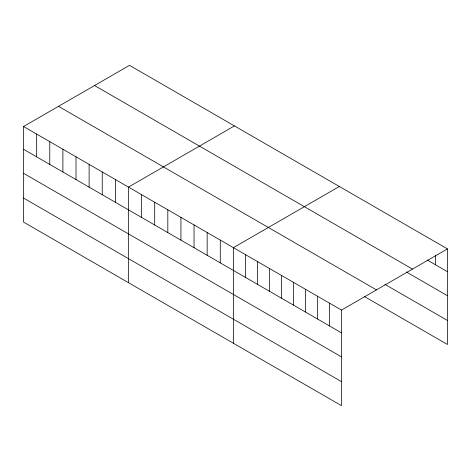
<?xml version="1.0" encoding="UTF-8"?>
<svg xmlns="http://www.w3.org/2000/svg" width="471" height="471" viewBox="0 0 471 471"><rect width="100%" height="100%" fill="white"/><g stroke="black" fill="none" stroke-linecap="round" stroke-linejoin="round"><path stroke-width="0.71" d="M23.55 126.516L341.493 310.077L341.493 405.661L23.55 222.094L23.55 126.516L129.507 65.339L447.45 248.906L447.45 344.484L364.636 296.671M234.428 125.916L128.471 187.093L128.471 282.671M339.35 186.492L233.392 247.664L233.392 343.247M341.493 310.077L447.45 248.906M427.221 259.992L447.45 271.673M94.541 85.528L412.484 269.094M406.361 271.979L447.45 295.7M384.866 284.325L447.45 320.457M58.516 106.328L376.459 289.889M23.55 149.283L341.493 332.844M23.55 173.31L341.493 356.871M23.55 198.067L341.493 381.628M435.44 255.188L435.44 264.737M329.482 303.141L329.482 325.908M317.472 296.206L317.472 318.973M305.461 289.276L305.461 312.043M293.451 282.341L293.451 305.108M281.434 275.405L281.434 298.172M269.424 268.47L269.424 291.237M257.413 261.535L257.413 284.301M245.403 254.599L245.403 277.366M220.275 240.092L220.275 262.859M207.163 232.521L207.163 255.288M194.046 224.95L194.046 247.717M180.935 217.378L180.935 240.145M167.817 209.807L167.817 232.574M154.7 202.236L154.7 225.003M141.588 194.664L141.588 217.431M115.354 179.516L115.354 202.289M102.242 171.944L102.242 194.711M89.125 164.373L89.125 187.14M76.014 156.802L76.014 179.569M62.896 149.23L62.896 171.997M49.779 141.659L49.779 164.426M36.667 134.088L36.667 156.855"/></g></svg>
